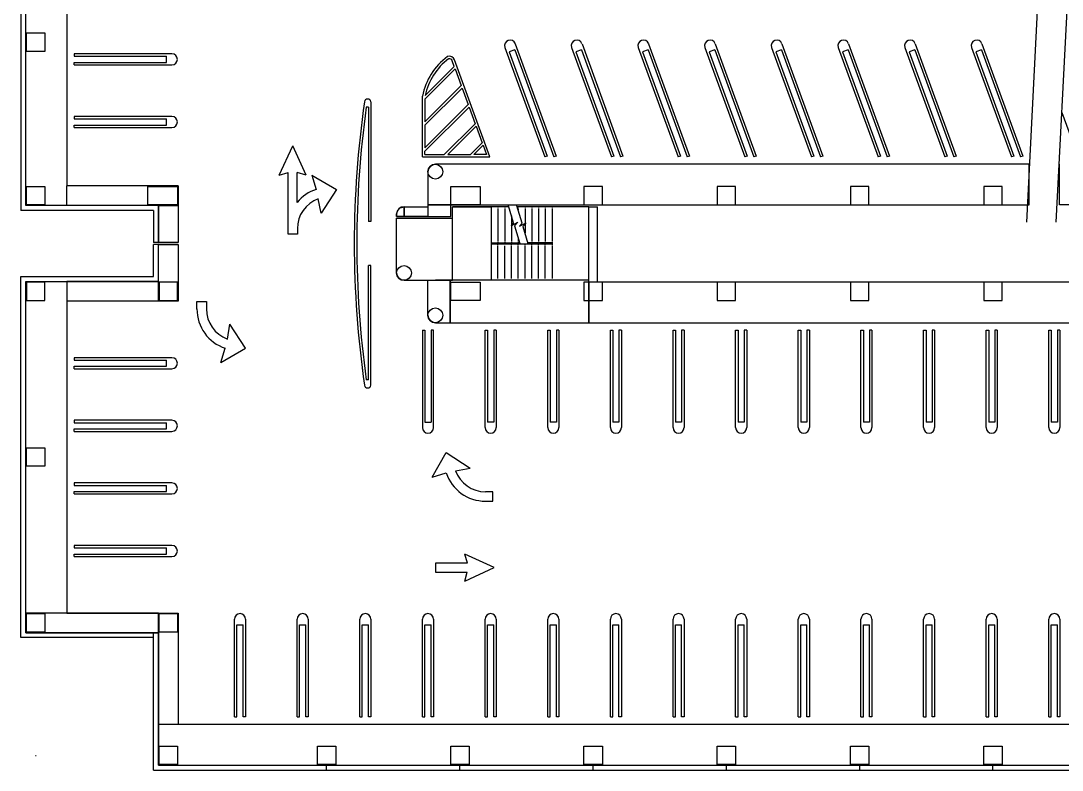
# Model space of a CAD drawing. Header units: inches. Extents: x -24 to 3849, y -24 to 3614.
# Drawn here: x -24 to 1672, y -24 to 1197 of the extents above; entities that cross this region are included whole.
import ezdxf

# ---------------------------------------------------------------- set-up
doc = ezdxf.new("R2010")
doc.units = ezdxf.units.IN
doc.header["$LTSCALE"] = 10
doc.header["$MEASUREMENT"] = 0
for name, color, linetype in [('A-COLS', 5, 'CONTINUOUS'), ('A-FLOR', 3, 'CONTINUOUS'), ('A-WALL', 5, 'CONTINUOUS')]:
    doc.layers.add(name, color=color, linetype=linetype)

msp = doc.modelspace()

# ---------------------------------------------------------------- linework, layer by layer
at = {"layer": 'A-COLS'}
for p, q in [((-15, 1177, 0.2), (15, 1177, 0.2)), ((-15, 1147, 0.2), (-15, 1177, 0.2)), ((-15, 1177, 0.2), (15, 1177, 0.2)), ((-15, 1147, 0.2), (-15, 1177, 0.2)), ((15, 1177, 0.2), (15, 1147, 0.2)), ((15, 1177, 0.2), (15, 1147, 0.2)), ((15, 1147, 0.2), (-15, 1147, 0.2)), ((15, 1147, 0.2), (-15, 1147, 0.2)), ((-15, 927, 0.2), (15, 927, 0.2)), ((-15, 897, 0.2), (-15, 927, 0.2)), ((-15, 927, 0.2), (15, 927, 0.2)), ((-15, 897, 0.2), (-15, 927, 0.2)), ((15, 927, 0.2), (15, 897, 0.2)), ((15, 927, 0.2), (15, 897, 0.2)), ((183, 897, 0.2), (183, 927, 0.2)), ((183, 927, 0.2), (231, 927, 0.2)), ((183, 897, 0.2), (183, 927, 0.2)), ((183, 927, 0.2), (231, 927, 0.2)), ((231, 927, 0.2), (231, 897, 0.2)), ((231, 927, 0.2), (231, 897, 0.2)), ((676, 897, 0.2), (676, 927, 0.2)), ((676, 927, 0.2), (724, 927, 0.2)), ((676, 927, 0.2), (724, 927, 0.2)), ((676, 897, 0.2), (676, 927, 0.2)), ((724, 927, 0.2), (724, 897, 0.2)), ((724, 927, 0.2), (724, 897, 0.2)), ((923, 927, 0.2), (893, 927, 0.2)), ((893, 927, 0.2), (893, 897, 0.2)), ((923, 927, 0.2), (893, 927, 0.2)), ((893, 927, 0.2), (893, 897, 0.2)), ((923, 897, 0.2), (923, 927, 0.2)), ((923, 897, 0.2), (923, 927, 0.2)), ((1140, 927, 0.2), (1110, 927, 0.2)), ((1110, 927, 0.2), (1110, 897, 0.2)), ((1140, 927, 0.2), (1110, 927, 0.2)), ((1110, 927, 0.2), (1110, 897, 0.2)), ((1140, 897, 0.2), (1140, 927, 0.2)), ((1140, 897, 0.2), (1140, 927, 0.2)), ((1357, 927, 0.2), (1327, 927, 0.2)), ((1327, 927, 0.2), (1327, 897, 0.2)), ((1357, 927, 0.2), (1327, 927, 0.2)), ((1327, 927, 0.2), (1327, 897, 0.2)), ((1357, 897, 0.2), (1357, 927, 0.2)), ((1357, 897, 0.2), (1357, 927, 0.2)), ((1574, 927, 0.2), (1544, 927, 0.2)), ((1544, 927, 0.2), (1544, 897, 0.2)), ((1574, 927, 0.2), (1544, 927, 0.2)), ((1544, 927, 0.2), (1544, 897, 0.2)), ((1574, 897, 0.2), (1574, 927, 0.2)), ((1574, 897, 0.2), (1574, 927, 0.2)), ((15, 897, 0.2), (-15, 897, 0.2)), ((15, 897, 0.2), (-15, 897, 0.2)), ((231, 897, 0.2), (183, 897, 0.2)), ((231, 897, 0.2), (183, 897, 0.2)), ((724, 897, 0.2), (676, 897, 0.2)), ((724, 897, 0.2), (676, 897, 0.2)), ((893, 897, 0.2), (923, 897, 0.2)), ((893, 897, 0.2), (923, 897, 0.2)), ((1110, 897, 0.2), (1140, 897, 0.2)), ((1110, 897, 0.2), (1140, 897, 0.2)), ((1327, 897, 0.2), (1357, 897, 0.2)), ((1327, 897, 0.2), (1357, 897, 0.2)), ((1544, 897, 0.2), (1574, 897, 0.2)), ((1544, 897, 0.2), (1574, 897, 0.2)), ((15, 771, 0.2), (-15, 771, 0.2)), ((-15, 771, 0.2), (-15, 741, 0.2)), ((15, 771, 0.2), (-15, 771, 0.2)), ((-15, 771, 0.2), (-15, 741, 0.2)), ((15, 741, 0.2), (15, 771, 0.2)), ((15, 741, 0.2), (15, 771, 0.2)), ((231, 771, 0.2), (201, 771, 0.2)), ((201, 771, 0.2), (201, 741, 0.2)), ((231, 771, 0.2), (201, 771, 0.2)), ((201, 771, 0.2), (201, 741, 0.2)), ((231, 741, 0.2), (231, 771, 0.2)), ((231, 741, 0.2), (231, 771, 0.2)), ((676, 741, 0.2), (676, 771, 0.2)), ((676, 771, 0.2), (724, 771, 0.2)), ((676, 771, 0.2), (724, 771, 0.2)), ((676, 741, 0.2), (676, 771, 0.2)), ((724, 771, 0.2), (724, 741, 0.2)), ((724, 771, 0.2), (724, 741, 0.2)), ((923, 771, 0.2), (893, 771, 0.2)), ((893, 771, 0.2), (893, 741, 0.2)), ((923, 771, 0.2), (893, 771, 0.2)), ((893, 771, 0.2), (893, 741, 0.2)), ((923, 741, 0.2), (923, 771, 0.2)), ((923, 741, 0.2), (923, 771, 0.2)), ((1140, 771, 0.2), (1110, 771, 0.2)), ((1110, 771, 0.2), (1110, 741, 0.2)), ((1140, 771, 0.2), (1110, 771, 0.2)), ((1110, 771, 0.2), (1110, 741, 0.2)), ((1140, 741, 0.2), (1140, 771, 0.2)), ((1140, 741, 0.2), (1140, 771, 0.2)), ((1357, 771, 0.2), (1327, 771, 0.2)), ((1327, 771, 0.2), (1327, 741, 0.2)), ((1357, 771, 0.2), (1327, 771, 0.2)), ((1327, 771, 0.2), (1327, 741, 0.2)), ((1357, 741, 0.2), (1357, 771, 0.2)), ((1357, 741, 0.2), (1357, 771, 0.2)), ((1574, 771, 0.2), (1544, 771, 0.2)), ((1544, 771, 0.2), (1544, 741, 0.2)), ((1574, 771, 0.2), (1544, 771, 0.2)), ((1544, 771, 0.2), (1544, 741, 0.2)), ((1574, 741, 0.2), (1574, 771, 0.2)), ((1574, 741, 0.2), (1574, 771, 0.2)), ((-15, 741, 0.2), (15, 741, 0.2)), ((-15, 741, 0.2), (15, 741, 0.2)), ((201, 741, 0.2), (231, 741, 0.2)), ((201, 741, 0.2), (231, 741, 0.2)), ((724, 741, 0.2), (676, 741, 0.2)), ((724, 741, 0.2), (676, 741, 0.2)), ((893, 741, 0.2), (923, 741, 0.2)), ((893, 741, 0.2), (923, 741, 0.2)), ((1110, 741, 0.2), (1140, 741, 0.2)), ((1110, 741, 0.2), (1140, 741, 0.2)), ((1327, 741, 0.2), (1357, 741, 0.2)), ((1327, 741, 0.2), (1357, 741, 0.2)), ((1544, 741, 0.2), (1574, 741, 0.2)), ((1544, 741, 0.2), (1574, 741, 0.2)), ((-15, 501, 0.2), (15, 501, 0.2)), ((-15, 471, 0.2), (-15, 501, 0.2)), ((-15, 501, 0.2), (15, 501, 0.2)), ((-15, 471, 0.2), (-15, 501, 0.2)), ((15, 501, 0.2), (15, 471, 0.2)), ((15, 501, 0.2), (15, 471, 0.2)), ((15, 471, 0.2), (-15, 471, 0.2)), ((15, 471, 0.2), (-15, 471, 0.2)), ((-15, 231, 0.2), (15, 231, 0.2)), ((-15, 201, 0.2), (-15, 231, 0.2)), ((-15, 231, 0.2), (15, 231, 0.2)), ((-15, 201, 0.2), (-15, 231, 0.2)), ((15, 231, 0.2), (15, 201, 0.2)), ((15, 231, 0.2), (15, 201, 0.2)), ((201, 231, 0.2), (231, 231, 0.2)), ((201, 201, 0.2), (201, 231, 0.2)), ((201, 231, 0.2), (231, 231, 0.2)), ((201, 201, 0.2), (201, 231, 0.2)), ((231, 231, 0.2), (231, 201, 0.2)), ((231, 231, 0.2), (231, 201, 0.2)), ((15, 201, 0.2), (-15, 201, 0.2)), ((15, 201, 0.2), (-15, 201, 0.2)), ((231, 201, 0.2), (201, 201, 0.2)), ((231, 201, 0.2), (201, 201, 0.2)), ((201, 15, 0.2), (231, 15, 0.2)), ((201, -15, 0.2), (201, 15, 0.2)), ((201, 15, 0.2), (231, 15, 0.2)), ((201, -15, 0.2), (201, 15, 0.2)), ((231, 15, 0.2), (231, -15, 0.2)), ((231, 15, 0.2), (231, -15, 0.2)), ((459, 15, 0.2), (489, 15, 0.2)), ((459, -15, 0.2), (459, 15, 0.2)), ((459, 15, 0.2), (489, 15, 0.2)), ((459, -15, 0.2), (459, 15, 0.2)), ((489, 15, 0.2), (489, -15, 0.2)), ((489, 15, 0.2), (489, -15, 0.2)), ((676, 15, 0.2), (706, 15, 0.2)), ((676, -15, 0.2), (676, 15, 0.2)), ((676, 15, 0.2), (706, 15, 0.2)), ((676, -15, 0.2), (676, 15, 0.2)), ((706, 15, 0.2), (706, -15, 0.2)), ((706, 15, 0.2), (706, -15, 0.2)), ((893, 15, 0.2), (923, 15, 0.2)), ((893, -15, 0.2), (893, 15, 0.2)), ((893, 15, 0.2), (923, 15, 0.2)), ((893, -15, 0.2), (893, 15, 0.2)), ((923, 15, 0.2), (923, -15, 0.2)), ((923, 15, 0.2), (923, -15, 0.2)), ((1110, 15, 0.2), (1140, 15, 0.2)), ((1110, -15, 0.2), (1110, 15, 0.2)), ((1110, 15, 0.2), (1140, 15, 0.2)), ((1110, -15, 0.2), (1110, 15, 0.2)), ((1140, 15, 0.2), (1140, -15, 0.2)), ((1140, 15, 0.2), (1140, -15, 0.2)), ((1327, 15, 0.2), (1357, 15, 0.2)), ((1327, -15, 0.2), (1327, 15, 0.2)), ((1327, 15, 0.2), (1357, 15, 0.2)), ((1327, -15, 0.2), (1327, 15, 0.2)), ((1357, 15, 0.2), (1357, -15, 0.2)), ((1357, 15, 0.2), (1357, -15, 0.2)), ((1544, 15, 0.2), (1574, 15, 0.2)), ((1544, -15, 0.2), (1544, 15, 0.2)), ((1544, 15, 0.2), (1574, 15, 0.2)), ((1544, -15, 0.2), (1544, 15, 0.2)), ((1574, 15, 0.2), (1574, -15, 0.2)), ((1574, 15, 0.2), (1574, -15, 0.2)), ((231, -15, 0.2), (201, -15, 0.2)), ((231, -15, 0.2), (201, -15, 0.2)), ((489, -15, 0.2), (459, -15, 0.2)), ((489, -15, 0.2), (459, -15, 0.2)), ((706, -15, 0.2), (676, -15, 0.2)), ((706, -15, 0.2), (676, -15, 0.2)), ((923, -15, 0.2), (893, -15, 0.2)), ((923, -15, 0.2), (893, -15, 0.2)), ((1140, -15, 0.2), (1110, -15, 0.2)), ((1140, -15, 0.2), (1110, -15, 0.2)), ((1357, -15, 0.2), (1327, -15, 0.2)), ((1357, -15, 0.2), (1327, -15, 0.2)), ((1574, -15, 0.2), (1544, -15, 0.2)), ((1574, -15, 0.2), (1544, -15, 0.2))]:
    msp.add_line(p, q, dxfattribs=at)
at = {"layer": 'A-FLOR'}
for p, q in [((-16, 896, 0.2), (-16, 2428, 0.2)), ((51, 2396, 0.2), (51, 928, 0.2)), ((1614, 869, 0.2), (1654, 1647.7, 0.2)), ((1662, 869, 0.2), (1702, 1647.7, 0.2)), ((764.3, 1153.3, 0.2), (829.2, 975, 0.2)), ((781.2, 1159.5, 0.2), (847.9, 976.4, 0.2)), ((872.9, 1153.3, 0.2), (937.8, 975, 0.2)), ((889.8, 1159.5, 0.2), (956.4, 976.4, 0.2)), ((981.4, 1153.3, 0.2), (1046.3, 975, 0.2)), ((998.3, 1159.5, 0.2), (1065, 976.4, 0.2)), ((1090, 1153.3, 0.2), (1154.9, 975, 0.2)), ((1106.9, 1159.5, 0.2), (1173.5, 976.4, 0.2)), ((1198.5, 1153.3, 0.2), (1263.4, 975, 0.2)), ((1215.4, 1159.5, 0.2), (1282.1, 976.4, 0.2)), ((1307.1, 1153.3, 0.2), (1372, 975, 0.2)), ((1324, 1159.5, 0.2), (1390.6, 976.4, 0.2)), ((1415.6, 1153.3, 0.2), (1480.5, 975, 0.2)), ((1432.5, 1159.5, 0.2), (1499.2, 976.4, 0.2)), ((1524.2, 1153.3, 0.2), (1589.1, 975, 0.2)), ((1541.1, 1159.5, 0.2), (1607.7, 976.4, 0.2)), ((63, 1143, 0.2), (63, 1139, 0.2)), ((222, 1143, 0.2), (63, 1143, 0.2)), ((63, 1139, 0.2), (213, 1139, 0.2)), ((213, 1129, 0.2), (213, 1139, 0.2)), ((780.6, 1149.7, 0.2), (771.2, 1146.2, 0.2)), ((771.2, 1146.2, 0.2), (833, 976.4, 0.2)), ((780.6, 1149.7, 0.2), (844.1, 975, 0.2)), ((889.1, 1149.7, 0.2), (879.7, 1146.2, 0.2)), ((879.7, 1146.2, 0.2), (941.5, 976.4, 0.2)), ((889.1, 1149.7, 0.2), (952.7, 975, 0.2)), ((997.7, 1149.7, 0.2), (988.3, 1146.2, 0.2)), ((988.3, 1146.2, 0.2), (1050.1, 976.4, 0.2)), ((997.7, 1149.7, 0.2), (1061.2, 975, 0.2)), ((1106.2, 1149.7, 0.2), (1096.8, 1146.2, 0.2)), ((1096.8, 1146.2, 0.2), (1158.6, 976.4, 0.2)), ((1106.2, 1149.7, 0.2), (1169.8, 975, 0.2)), ((1214.7, 1149.7, 0.2), (1205.3, 1146.2, 0.2)), ((1205.3, 1146.2, 0.2), (1267.2, 976.4, 0.2)), ((1214.7, 1149.7, 0.2), (1278.3, 975, 0.2)), ((1323.3, 1149.7, 0.2), (1313.9, 1146.2, 0.2)), ((1313.9, 1146.2, 0.2), (1375.7, 976.4, 0.2)), ((1323.3, 1149.7, 0.2), (1386.9, 975, 0.2)), ((1431.8, 1149.7, 0.2), (1422.4, 1146.2, 0.2)), ((1422.4, 1146.2, 0.2), (1484.3, 976.4, 0.2)), ((1431.8, 1149.7, 0.2), (1495.4, 975, 0.2)), ((1540.4, 1149.7, 0.2), (1531, 1146.2, 0.2)), ((1531, 1146.2, 0.2), (1592.8, 976.4, 0.2)), ((1540.4, 1149.7, 0.2), (1604, 975, 0.2)), ((63, 1129, 0.2), (213, 1129, 0.2)), ((63, 1125, 0.2), (63, 1129, 0.2)), ((63, 1125, 0.2), (222, 1125, 0.2)), ((681.9, 1122.6, 0.2), (634.3, 1074.9, 0.2)), ((681.9, 1122.6, 0.2), (678.6, 1131.7, 0.2)), ((739.8, 975, 0.2), (682.3, 1133.1, 0.2)), ((683.4, 1118.4, 0.2), (634, 1069, 0.2)), ((683.4, 1118.4, 0.2), (693.2, 1091.4, 0.2)), ((693.2, 1091.4, 0.2), (634, 1032.2, 0.2)), ((694.7, 1087.3, 0.2), (634, 1026.6, 0.2)), ((694.7, 1087.3, 0.2), (704.5, 1060.3, 0.2)), ((630, 975, 0.2), (630, 1074, 0.2)), ((634, 1069, 0.2), (634, 1032.2, 0.2)), ((542, 1056, 0.2), (538.4, 1056, 0.2)), ((542, 1056, 0.2), (542, 870, 0.2)), ((546, 1065, 0.2), (546, 870, 0.2)), ((704.5, 1060.3, 0.2), (634, 989.8, 0.2)), ((706, 1056.2, 0.2), (634, 984.2, 0.2)), ((706, 1056.2, 0.2), (715.8, 1029.2, 0.2)), ((63, 1041, 0.2), (63, 1037, 0.2)), ((222, 1041, 0.2), (63, 1041, 0.2)), ((63, 1037, 0.2), (213, 1037, 0.2)), ((213, 1027, 0.2), (213, 1037, 0.2)), ((1671.2, 1047.6, 0.2), (1697.6, 975, 0.2)), ((63, 1027, 0.2), (213, 1027, 0.2)), ((63, 1023, 0.2), (63, 1027, 0.2)), ((63, 1023, 0.2), (222, 1023, 0.2)), ((634, 1026.6, 0.2), (634, 989.8, 0.2)), ((715.8, 1029.2, 0.2), (665.6, 979, 0.2)), ((717.4, 1025.1, 0.2), (671.3, 979, 0.2)), ((717.4, 1025.1, 0.2), (727.2, 998.1, 0.2)), ((396.8, 945.3, 0.2), (418.8, 993.3, 0.2)), ((440.8, 945.3, 0.2), (418.8, 993.3, 0.2)), ((634, 979, 0.2), (634, 984.2, 0.2)), ((727.2, 998.1, 0.2), (708, 979, 0.2)), ((728.7, 994, 0.2), (713.7, 979, 0.2)), ((728.7, 994, 0.2), (734.1, 979, 0.2)), ((630, 975, 0.2), (739.8, 975, 0.2)), ((634, 979, 0.2), (665.6, 979, 0.2)), ((671.3, 979, 0.2), (708, 979, 0.2)), ((734.1, 979, 0.2), (713.7, 979, 0.2)), ((833, 976.4, 0.2), (829.2, 975, 0.2)), ((847.9, 976.4, 0.2), (844.1, 975, 0.2)), ((941.5, 976.4, 0.2), (937.8, 975, 0.2)), ((956.4, 976.4, 0.2), (952.7, 975, 0.2)), ((1050.1, 976.4, 0.2), (1046.3, 975, 0.2)), ((1065, 976.4, 0.2), (1061.2, 975, 0.2)), ((1158.6, 976.4, 0.2), (1154.9, 975, 0.2)), ((1173.5, 976.4, 0.2), (1169.8, 975, 0.2)), ((1267.2, 976.4, 0.2), (1263.4, 975, 0.2)), ((1282.1, 976.4, 0.2), (1278.3, 975, 0.2)), ((1375.7, 976.4, 0.2), (1372, 975, 0.2)), ((1390.6, 976.4, 0.2), (1386.9, 975, 0.2)), ((1484.3, 976.4, 0.2), (1480.5, 975, 0.2)), ((1499.2, 976.4, 0.2), (1495.4, 975, 0.2)), ((1592.8, 976.4, 0.2), (1589.1, 975, 0.2)), ((1607.7, 976.4, 0.2), (1604, 975, 0.2)), ((639, 951, 0.2), (639, 894, 0.2)), ((1617.7, 963, 0.2), (651, 963, 0.2)), ((1617.7, 897, 0.2), (1617.7, 963, 0.2)), ((1667.3, 897, 0.2), (1667.3, 963, 0.2)), ((396.8, 945.3, 0.2), (411.3, 949.5, 0.2)), ((411.3, 849.3, 0.2), (411.3, 949.5, 0.2)), ((426.1, 900.8, 0.2), (426.1, 949.5, 0.2)), ((440.8, 945.3, 0.2), (426.1, 949.5, 0.2)), ((450.1, 945.2, 0.2), (457, 922.2, 0.2)), ((450.1, 945.2, 0.2), (490.1, 922.2, 0.2)), ((232, 928, 0.2), (51, 928, 0.2)), ((51, 896, 0.2), (51, 928, 0.2)), ((232, 928, 0.2), (232, 835.5, 0.2)), ((490.1, 922.2, 0.2), (464.9, 883.2, 0.2)), ((464.9, 883.2, 0.2), (460.3, 907, 0.2)), ((51, 896, 0.2), (-16, 896, 0.2)), ((232, 896, 0.2), (51, 896, 0.2)), ((200, 896, 0.2), (232, 896, 0.2)), ((200, 835.5, 0.2), (200, 896, 0.2)), ((588, 882, 0.2), (589.7, 888.1, 0.2)), ((588, 882, 0.2), (588, 878, 0.2)), ((588, 878, 0.2), (588, 882, 0.2)), ((589.7, 888.1, 0.2), (593.5, 892.1, 0.2)), ((593.5, 892.1, 0.2), (600, 894, 0.2)), ((600, 894, 0.2), (639, 894, 0.2)), ((600, 894, 0.2), (600, 878, 0.2)), ((600, 878, 0.2), (600, 894, 0.2)), ((676, 897, 0.2), (639, 897, 0.2)), ((639, 897, 0.2), (639, 878, 0.2)), ((639, 897, 0.2), (651, 897, 0.2)), ((639, 894, 0.2), (639, 878, 0.2)), ((651, 897, 0.2), (1617.7, 897, 0.2)), ((676, 878, 0.2), (676, 897, 0.2)), ((676, 897, 0.2), (724, 897, 0.2)), ((676, 878, 0.2), (676, 897, 0.2)), ((742, 894, 0.2), (679, 894, 0.2)), ((679, 875, 0.2), (679, 894, 0.2)), ((679, 774, 0.2), (679, 894, 0.2)), ((679, 894, 0.2), (742, 894, 0.2)), ((742, 894, 0.2), (742, 892.5, 0.2)), ((770.9, 894, 0.2), (742, 894, 0.2)), ((742, 894, 0.2), (742, 774, 0.2)), ((742, 891, 0.2), (742, 838, 0.2)), ((753, 894, 0.2), (753, 892.5, 0.2)), ((753, 891, 0.2), (753, 838, 0.2)), ((764, 894, 0.2), (764, 892.5, 0.2)), ((764, 891, 0.2), (764, 838, 0.2)), ((778.5, 867.8, 0.2), (770.3, 895.6, 0.2)), ((792.1, 867, 0.2), (783.7, 895.5, 0.2)), ((901, 894, 0.2), (784.5, 894, 0.2)), ((786, 894, 0.2), (786, 892.5, 0.2)), ((786, 891, 0.2), (786, 888.8, 0.2)), ((797, 894, 0.2), (797, 892.5, 0.2)), ((797, 891, 0.2), (797, 851, 0.2)), ((808, 894, 0.2), (808, 892.5, 0.2)), ((808, 891, 0.2), (808, 838, 0.2)), ((819, 894, 0.2), (819, 892.5, 0.2)), ((819, 891, 0.2), (819, 838, 0.2)), ((830, 894, 0.2), (830, 892.5, 0.2)), ((830, 891, 0.2), (830, 838, 0.2)), ((841, 894, 0.2), (841, 892.5, 0.2)), ((841, 891, 0.2), (841, 838, 0.2)), ((901, 894, 0.2), (915, 894, 0.2)), ((901, 771, 0.2), (901, 894, 0.2)), ((915, 771, 0.2), (915, 894, 0.2)), ((2846, 897, 0.2), (1667.3, 897, 0.2)), ((546, 870, 0.2), (542, 870, 0.2)), ((588, 878, 0.2), (676, 878, 0.2)), ((600, 878, 0.2), (588, 878, 0.2)), ((588, 786, 0.2), (588, 875, 0.2)), ((588, 875, 0.2), (679, 875, 0.2)), ((588, 875, 0.2), (600, 875, 0.2)), ((639, 878, 0.2), (600, 878, 0.2)), ((639, 878, 0.2), (676, 878, 0.2)), ((678.8, 774, 0.2), (678.8, 875, 0.2)), ((774.5, 862.9, 0.2), (785.2, 868.5, 0.2)), ((778.5, 867.8, 0.2), (774.5, 862.9, 0.2)), ((775, 879.3, 0.2), (775, 838, 0.2)), ((785.2, 868.5, 0.2), (780, 862.6, 0.2)), ((788.1, 862.1, 0.2), (798.8, 867.7, 0.2)), ((792.1, 867, 0.2), (788.1, 862.1, 0.2)), ((798.8, 867.7, 0.2), (793.6, 861.8, 0.2)), ((426.3, 849.3, 0.2), (411.3, 849.3, 0.2)), ((426.3, 858.2, 0.2), (426.3, 849.3, 0.2)), ((780, 862.6, 0.2), (788.4, 834.2, 0.2)), ((793.6, 861.8, 0.2), (801.8, 834.2, 0.2)), ((200, 835.5, 0.2), (232, 835.5, 0.2)), ((232, 835.5, 0.2), (200, 835.5, 0.2)), ((200, 832.5, 0.2), (232, 832.5, 0.2)), ((200, 740, 0.2), (200, 832.5, 0.2)), ((200, 832.5, 0.2), (232, 832.5, 0.2)), ((232, 832.5, 0.2), (232, 740, 0.2)), ((742, 836.5, 0.2), (742, 831.5, 0.2)), ((742, 835, 0.2), (788.1, 835, 0.2)), ((841, 833, 0.2), (742, 833, 0.2)), ((753, 836.5, 0.2), (753, 835, 0.2)), ((753, 831.5, 0.2), (753, 833, 0.2)), ((764, 836.5, 0.2), (764, 835, 0.2)), ((775, 836.5, 0.2), (775, 835, 0.2)), ((775, 831.5, 0.2), (775, 833, 0.2)), ((786, 841.6, 0.2), (786, 838, 0.2)), ((786, 836.5, 0.2), (786, 835, 0.2)), ((786, 831.5, 0.2), (786, 833, 0.2)), ((797, 831.5, 0.2), (797, 833, 0.2)), ((841, 835, 0.2), (801.5, 835, 0.2)), ((808, 836.5, 0.2), (808, 835, 0.2)), ((808, 831.5, 0.2), (808, 833, 0.2)), ((819, 836.5, 0.2), (819, 835, 0.2)), ((819, 831.5, 0.2), (819, 833, 0.2)), ((830, 836.5, 0.2), (830, 835, 0.2)), ((830, 831.5, 0.2), (830, 833, 0.2)), ((841, 836.5, 0.2), (841, 831.5, 0.2)), ((742, 830, 0.2), (742, 777, 0.2)), ((753, 777, 0.2), (753, 830, 0.2)), ((764, 777, 0.2), (764, 830, 0.2)), ((775, 777, 0.2), (775, 830, 0.2)), ((786, 777, 0.2), (786, 830, 0.2)), ((797, 777, 0.2), (797, 830, 0.2)), ((808, 777, 0.2), (808, 830, 0.2)), ((819, 777, 0.2), (819, 830, 0.2)), ((830, 777, 0.2), (830, 830, 0.2)), ((841, 830, 0.2), (841, 777, 0.2)), ((542, 612, 0.2), (542, 798, 0.2)), ((546, 798, 0.2), (542, 798, 0.2)), ((546, 603, 0.2), (546, 798, 0.2)), ((-16, 232, 0.2), (-16, 772, 0.2)), ((-16, 772, 0.2), (51, 772, 0.2)), ((200, 772, 0.2), (51, 772, 0.2)), ((51, 772, 0.2), (51, 740, 0.2)), ((200, 740, 0.2), (200, 772, 0.2)), ((600, 774, 0.2), (639, 774, 0.2)), ((600, 774, 0.2), (678.8, 774, 0.2)), ((639, 717, 0.2), (639, 774, 0.2)), ((639, 774, 0.2), (651, 774, 0.2)), ((675, 774, 0.2), (651, 774, 0.2)), ((901, 774, 0.2), (675, 774, 0.2)), ((675, 774, 0.2), (675, 705, 0.2)), ((675, 705, 0.2), (675, 774, 0.2)), ((742, 774, 0.2), (679, 774, 0.2)), ((742, 775.5, 0.2), (742, 774, 0.2)), ((753, 774, 0.2), (753, 775.5, 0.2)), ((764, 774, 0.2), (764, 775.5, 0.2)), ((775, 774, 0.2), (775, 775.5, 0.2)), ((786, 774, 0.2), (786, 775.5, 0.2)), ((797, 774, 0.2), (797, 775.5, 0.2)), ((808, 774, 0.2), (808, 775.5, 0.2)), ((819, 774, 0.2), (819, 775.5, 0.2)), ((830, 774, 0.2), (830, 775.5, 0.2)), ((841, 775.5, 0.2), (841, 774, 0.2)), ((901, 705, 0.2), (901, 774, 0.2)), ((2846, 771, 0.2), (901, 771, 0.2)), ((901, 771, 0.2), (901, 705, 0.2)), ((51, 740, 0.2), (51, 232, 0.2)), ((232, 740, 0.2), (51, 740, 0.2)), ((262.8, 739.3, 0.2), (278.1, 739.3, 0.2)), ((262.8, 727.2, 0.2), (262.8, 739.3, 0.2)), ((278.1, 739.3, 0.2), (278.1, 727.3, 0.2)), ((312.4, 678.4, 0.2), (316.6, 702.4, 0.2)), ((341.8, 663.3, 0.2), (316.6, 702.4, 0.2)), ((651, 705, 0.2), (2901, 705, 0.2)), ((630, 693, 0.2), (634, 693, 0.2)), ((630, 693, 0.2), (630, 534, 0.2)), ((634, 693, 0.2), (634, 543, 0.2)), ((644, 693, 0.2), (644, 543, 0.2)), ((648, 693, 0.2), (644, 693, 0.2)), ((648, 534, 0.2), (648, 693, 0.2)), ((732, 693, 0.2), (736, 693, 0.2)), ((732, 534, 0.2), (732, 693, 0.2)), ((736, 693, 0.2), (736, 543, 0.2)), ((746, 693, 0.2), (746, 543, 0.2)), ((750, 693, 0.2), (746, 693, 0.2)), ((750, 693, 0.2), (750, 534, 0.2)), ((834, 693, 0.2), (838, 693, 0.2)), ((834, 534, 0.2), (834, 693, 0.2)), ((838, 693, 0.2), (838, 543, 0.2)), ((848, 693, 0.2), (848, 543, 0.2)), ((852, 693, 0.2), (848, 693, 0.2)), ((852, 693, 0.2), (852, 534, 0.2)), ((936, 693, 0.2), (940, 693, 0.2)), ((936, 534, 0.2), (936, 693, 0.2)), ((940, 693, 0.2), (940, 543, 0.2)), ((950, 693, 0.2), (950, 543, 0.2)), ((954, 693, 0.2), (950, 693, 0.2)), ((954, 693, 0.2), (954, 534, 0.2)), ((1038, 693, 0.2), (1042, 693, 0.2)), ((1038, 534, 0.2), (1038, 693, 0.2)), ((1042, 693, 0.2), (1042, 543, 0.2)), ((1052, 693, 0.2), (1052, 543, 0.2)), ((1056, 693, 0.2), (1052, 693, 0.2)), ((1056, 693, 0.2), (1056, 534, 0.2)), ((1140, 693, 0.2), (1144, 693, 0.2)), ((1140, 534, 0.2), (1140, 693, 0.2)), ((1144, 693, 0.2), (1144, 543, 0.2)), ((1154, 693, 0.2), (1154, 543, 0.2)), ((1158, 693, 0.2), (1154, 693, 0.2)), ((1158, 693, 0.2), (1158, 534, 0.2)), ((1242, 693, 0.2), (1246, 693, 0.2)), ((1242, 534, 0.2), (1242, 693, 0.2)), ((1246, 693, 0.2), (1246, 543, 0.2)), ((1256, 693, 0.2), (1256, 543, 0.2)), ((1260, 693, 0.2), (1256, 693, 0.2)), ((1260, 693, 0.2), (1260, 534, 0.2)), ((1344, 693, 0.2), (1348, 693, 0.2)), ((1344, 534, 0.2), (1344, 693, 0.2)), ((1348, 693, 0.2), (1348, 543, 0.2)), ((1358, 693, 0.2), (1358, 543, 0.2)), ((1362, 693, 0.2), (1358, 693, 0.2)), ((1362, 693, 0.2), (1362, 534, 0.2)), ((1446, 693, 0.2), (1450, 693, 0.2)), ((1446, 534, 0.2), (1446, 693, 0.2)), ((1450, 693, 0.2), (1450, 543, 0.2)), ((1460, 693, 0.2), (1460, 543, 0.2)), ((1464, 693, 0.2), (1460, 693, 0.2)), ((1464, 693, 0.2), (1464, 534, 0.2)), ((1548, 693, 0.2), (1552, 693, 0.2)), ((1548, 534, 0.2), (1548, 693, 0.2)), ((1552, 693, 0.2), (1552, 543, 0.2)), ((1562, 693, 0.2), (1562, 543, 0.2)), ((1566, 693, 0.2), (1562, 693, 0.2)), ((1566, 693, 0.2), (1566, 534, 0.2)), ((1650, 693, 0.2), (1654, 693, 0.2)), ((1650, 534, 0.2), (1650, 693, 0.2)), ((1654, 693, 0.2), (1654, 543, 0.2)), ((1664, 693, 0.2), (1664, 543, 0.2)), ((1668, 693, 0.2), (1664, 693, 0.2)), ((1668, 693, 0.2), (1668, 534, 0.2)), ((301.8, 640.3, 0.2), (308.7, 663.4, 0.2)), ((301.8, 640.3, 0.2), (341.8, 663.3, 0.2)), ((63, 648, 0.2), (63, 644, 0.2)), ((222, 648, 0.2), (63, 648, 0.2)), ((63, 644, 0.2), (213, 644, 0.2)), ((63, 634, 0.2), (213, 634, 0.2)), ((63, 630, 0.2), (63, 634, 0.2)), ((63, 630, 0.2), (222, 630, 0.2)), ((213, 634, 0.2), (213, 644, 0.2)), ((532, 627.6, 0.2), (533, 628.6, 0.2)), ((542, 612, 0.2), (538.4, 612, 0.2)), ((63, 546, 0.2), (63, 542, 0.2)), ((222, 546, 0.2), (63, 546, 0.2)), ((634, 543, 0.2), (644, 543, 0.2)), ((746, 543, 0.2), (736, 543, 0.2)), ((848, 543, 0.2), (838, 543, 0.2)), ((950, 543, 0.2), (940, 543, 0.2)), ((1052, 543, 0.2), (1042, 543, 0.2)), ((1154, 543, 0.2), (1144, 543, 0.2)), ((1256, 543, 0.2), (1246, 543, 0.2)), ((1358, 543, 0.2), (1348, 543, 0.2)), ((1460, 543, 0.2), (1450, 543, 0.2)), ((1562, 543, 0.2), (1552, 543, 0.2)), ((1664, 543, 0.2), (1654, 543, 0.2)), ((63, 542, 0.2), (213, 542, 0.2)), ((63, 532, 0.2), (213, 532, 0.2)), ((63, 528, 0.2), (63, 532, 0.2)), ((63, 528, 0.2), (222, 528, 0.2)), ((213, 532, 0.2), (213, 542, 0.2)), ((645.6, 453.3, 0.2), (668.6, 493.3, 0.2)), ((668.6, 493.3, 0.2), (707.7, 468.1, 0.2)), ((645.6, 453.3, 0.2), (668.7, 460.2, 0.2)), ((683.7, 463.9, 0.2), (707.7, 468.1, 0.2)), ((63, 444, 0.2), (63, 440, 0.2)), ((222, 444, 0.2), (63, 444, 0.2)), ((63, 440, 0.2), (213, 440, 0.2)), ((63, 430, 0.2), (213, 430, 0.2)), ((63, 426, 0.2), (63, 430, 0.2)), ((63, 426, 0.2), (222, 426, 0.2)), ((213, 430, 0.2), (213, 440, 0.2)), ((744.6, 429.6, 0.2), (732.6, 429.6, 0.2)), ((744.6, 414.3, 0.2), (744.6, 429.6, 0.2)), ((732.4, 414.3, 0.2), (744.6, 414.3, 0.2)), ((63, 342, 0.2), (63, 338, 0.2)), ((222, 342, 0.2), (63, 342, 0.2)), ((63, 338, 0.2), (213, 338, 0.2)), ((63, 328, 0.2), (213, 328, 0.2)), ((63, 324, 0.2), (63, 328, 0.2)), ((63, 324, 0.2), (222, 324, 0.2)), ((213, 328, 0.2), (213, 338, 0.2)), ((747, 306, 0.2), (699.1, 328, 0.2)), ((703.1, 313.5, 0.2), (699.1, 328, 0.2)), ((703.1, 313.5, 0.2), (651, 313.5, 0.2)), ((651, 313.5, 0.2), (651, 298.5, 0.2)), ((699, 284, 0.2), (747, 306, 0.2)), ((651, 298.5, 0.2), (703, 298.5, 0.2)), ((699, 284, 0.2), (703, 298.5, 0.2)), ((200, 232, 0.2), (-16, 232, 0.2)), ((-16, 232, 0.2), (-16, 200, 0.2)), ((51, 232, 0.2), (-16, 232, 0.2)), ((51, 232, 0.2), (232, 232, 0.2)), ((200, 200, 0.2), (200, 232, 0.2)), ((200, 232, 0.2), (200, 51, 0.2)), ((232, 232, 0.2), (232, 51, 0.2)), ((324, 63, 0.2), (324, 222, 0.2)), ((342, 222, 0.2), (342, 63, 0.2)), ((426, 63, 0.2), (426, 222, 0.2)), ((444, 222, 0.2), (444, 63, 0.2)), ((528, 63, 0.2), (528, 222, 0.2)), ((546, 222, 0.2), (546, 63, 0.2)), ((630, 63, 0.2), (630, 222, 0.2)), ((648, 222, 0.2), (648, 63, 0.2)), ((732, 63, 0.2), (732, 222, 0.2)), ((750, 222, 0.2), (750, 63, 0.2)), ((834, 63, 0.2), (834, 222, 0.2)), ((852, 222, 0.2), (852, 63, 0.2)), ((936, 63, 0.2), (936, 222, 0.2)), ((954, 222, 0.2), (954, 63, 0.2)), ((1038, 63, 0.2), (1038, 222, 0.2)), ((1056, 222, 0.2), (1056, 63, 0.2)), ((1140, 63, 0.2), (1140, 222, 0.2)), ((1158, 222, 0.2), (1158, 63, 0.2)), ((1242, 63, 0.2), (1242, 222, 0.2)), ((1260, 222, 0.2), (1260, 63, 0.2)), ((1344, 63, 0.2), (1344, 222, 0.2)), ((1362, 222, 0.2), (1362, 63, 0.2)), ((1446, 63, 0.2), (1446, 222, 0.2)), ((1464, 222, 0.2), (1464, 63, 0.2)), ((1548, 63, 0.2), (1548, 222, 0.2)), ((1566, 222, 0.2), (1566, 63, 0.2)), ((1650, 63, 0.2), (1650, 222, 0.2)), ((1668, 222, 0.2), (1668, 63, 0.2)), ((328, 63, 0.2), (328, 213, 0.2)), ((328, 213, 0.2), (338, 213, 0.2)), ((338, 63, 0.2), (338, 213, 0.2)), ((430, 63, 0.2), (430, 213, 0.2)), ((430, 213, 0.2), (440, 213, 0.2)), ((440, 63, 0.2), (440, 213, 0.2)), ((532, 63, 0.2), (532, 213, 0.2)), ((532, 213, 0.2), (542, 213, 0.2)), ((542, 63, 0.2), (542, 213, 0.2)), ((634, 63, 0.2), (634, 213, 0.2)), ((634, 213, 0.2), (644, 213, 0.2)), ((644, 63, 0.2), (644, 213, 0.2)), ((736, 63, 0.2), (736, 213, 0.2)), ((736, 213, 0.2), (746, 213, 0.2)), ((746, 63, 0.2), (746, 213, 0.2)), ((838, 63, 0.2), (838, 213, 0.2)), ((838, 213, 0.2), (848, 213, 0.2)), ((848, 63, 0.2), (848, 213, 0.2)), ((940, 63, 0.2), (940, 213, 0.2)), ((940, 213, 0.2), (950, 213, 0.2)), ((950, 63, 0.2), (950, 213, 0.2)), ((1042, 63, 0.2), (1042, 213, 0.2)), ((1042, 213, 0.2), (1052, 213, 0.2)), ((1052, 63, 0.2), (1052, 213, 0.2)), ((1144, 63, 0.2), (1144, 213, 0.2)), ((1144, 213, 0.2), (1154, 213, 0.2)), ((1154, 63, 0.2), (1154, 213, 0.2)), ((1246, 63, 0.2), (1246, 213, 0.2)), ((1246, 213, 0.2), (1256, 213, 0.2)), ((1256, 63, 0.2), (1256, 213, 0.2)), ((1348, 63, 0.2), (1348, 213, 0.2)), ((1348, 213, 0.2), (1358, 213, 0.2)), ((1358, 63, 0.2), (1358, 213, 0.2)), ((1450, 63, 0.2), (1450, 213, 0.2)), ((1450, 213, 0.2), (1460, 213, 0.2)), ((1460, 63, 0.2), (1460, 213, 0.2)), ((1552, 63, 0.2), (1552, 213, 0.2)), ((1552, 213, 0.2), (1562, 213, 0.2)), ((1562, 63, 0.2), (1562, 213, 0.2)), ((1654, 63, 0.2), (1654, 213, 0.2)), ((1654, 213, 0.2), (1664, 213, 0.2)), ((1664, 63, 0.2), (1664, 213, 0.2)), ((-16, 200, 0.2), (200, 200, 0.2)), ((200, 51, 0.2), (200, -16, 0.2)), ((200, 51, 0.2), (232, 51, 0.2)), ((232, 51, 0.2), (3320, 51, 0.2)), ((324, 63, 0.2), (328, 63, 0.2)), ((342, 63, 0.2), (338, 63, 0.2)), ((426, 63, 0.2), (430, 63, 0.2)), ((444, 63, 0.2), (440, 63, 0.2)), ((528, 63, 0.2), (532, 63, 0.2)), ((546, 63, 0.2), (542, 63, 0.2)), ((630, 63, 0.2), (634, 63, 0.2)), ((648, 63, 0.2), (644, 63, 0.2)), ((732, 63, 0.2), (736, 63, 0.2)), ((750, 63, 0.2), (746, 63, 0.2)), ((834, 63, 0.2), (838, 63, 0.2)), ((852, 63, 0.2), (848, 63, 0.2)), ((936, 63, 0.2), (940, 63, 0.2)), ((954, 63, 0.2), (950, 63, 0.2)), ((1038, 63, 0.2), (1042, 63, 0.2)), ((1056, 63, 0.2), (1052, 63, 0.2)), ((1140, 63, 0.2), (1144, 63, 0.2)), ((1158, 63, 0.2), (1154, 63, 0.2)), ((1242, 63, 0.2), (1246, 63, 0.2)), ((1260, 63, 0.2), (1256, 63, 0.2)), ((1344, 63, 0.2), (1348, 63, 0.2)), ((1362, 63, 0.2), (1358, 63, 0.2)), ((1446, 63, 0.2), (1450, 63, 0.2)), ((1464, 63, 0.2), (1460, 63, 0.2)), ((1548, 63, 0.2), (1552, 63, 0.2)), ((1566, 63, 0.2), (1562, 63, 0.2)), ((1650, 63, 0.2), (1654, 63, 0.2)), ((1668, 63, 0.2), (1664, 63, 0.2)), ((200, -16, 0.2), (3352, -16, 0.2))]:
    msp.add_line(p, q, dxfattribs=at)
for centre in [(651, 951, 0.2), (600, 786, 0.2), (651, 717, 0.2)]:
    msp.add_circle(centre, 12, dxfattribs=at)
for centre, radius, start, end in [((772.8, 1156.4, 0.2), 9, 20, 200), ((881.3, 1156.4, 0.2), 9, 20, 200), ((989.9, 1156.4, 0.2), 9, 20, 200), ((1098.4, 1156.4, 0.2), 9, 20, 200), ((1207, 1156.4, 0.2), 9, 20, 200), ((1315.5, 1156.4, 0.2), 9, 20, 200), ((1424.1, 1156.4, 0.2), 9, 20, 200), ((1532.6, 1156.4, 0.2), 9, 20, 200), ((222, 1134, 0.2), 9, 270, 90), ((732.1, 1054.5, 0.2), 103.9, 126.1522, 169.1868), ((673.9, 1130, 0.2), 9, 20, 110), ((732.1, 1054.5, 0.2), 99.9, 126.5233, 168.1993), ((673.9, 1130, 0.2), 5, 20, 104.0881), ((540.8, 1064.1, 0.2), 5.25, 10.384, 169.616), ((2128, 834, 0.2), 1609, 171.7457, 188.2543), ((2128, 834, 0.2), 1605, 172.0495, 187.9505), ((222, 1032, 0.2), 9, 270, 90), ((651, 951, 0.2), 12, 90, 180), ((478.1, 858.6, 0.2), 67, 108.3509, 140.9066), ((478.3, 858.2, 0.2), 52, 110.2781, 180.0343), ((600, 882, 0.2), 12, 90, 180), ((600, 786, 0.2), 12, 180, 270), ((329.8, 727, 0.2), 67, 179.6957, 251.6491), ((330.1, 727.3, 0.2), 52, 180, 250.1124), ((651, 717, 0.2), 12, 180, 270), ((222, 639, 0.2), 9, 270, 90), ((540.8, 603.9, 0.2), 5.25, 190.384, 349.616), ((222, 537, 0.2), 9, 270, 90), ((639, 534, 0.2), 9, 180, 0), ((741, 534, 0.2), 9, 180, 0), ((843, 534, 0.2), 9, 180, 0), ((945, 534, 0.2), 9, 180, 0), ((1047, 534, 0.2), 9, 180, 0), ((1149, 534, 0.2), 9, 180, 0), ((1251, 534, 0.2), 9, 180, 0), ((1353, 534, 0.2), 9, 180, 0), ((1455, 534, 0.2), 9, 180, 0), ((1557, 534, 0.2), 9, 180, 0), ((1659, 534, 0.2), 9, 180, 0), ((732.3, 481.3, 0.2), 67, 198.3509, 270.3043), ((732.6, 481.6, 0.2), 52, 199.8876, 270), ((222, 435, 0.2), 9, 270, 90), ((222, 333, 0.2), 9, 270, 90), ((333, 222, 0.2), 9, 0, 180), ((435, 222, 0.2), 9, 0, 180), ((537, 222, 0.2), 9, 0, 180), ((639, 222, 0.2), 9, 0, 180), ((741, 222, 0.2), 9, 0, 180), ((843, 222, 0.2), 9, 0, 180), ((945, 222, 0.2), 9, 0, 180), ((1047, 222, 0.2), 9, 0, 180), ((1149, 222, 0.2), 9, 0, 180), ((1251, 222, 0.2), 9, 0, 180), ((1353, 222, 0.2), 9, 0, 180), ((1455, 222, 0.2), 9, 0, 180), ((1557, 222, 0.2), 9, 0, 180), ((1659, 222, 0.2), 9, 0, 180)]:
    msp.add_arc(centre, radius, start, end, dxfattribs=at)
at = {"layer": 'A-WALL'}
for p, q in [((-24, 2436, 0.2), (-24, 888, 0.2)), ((-16, 896, 0.2), (-16, 2428, 0.2)), ((192, 888, 0.2), (-24, 888, 0.2)), ((200, 896, 0.2), (-16, 896, 0.2)), ((192, 888, 0.2), (192, 835.5, 0.2)), ((200, 896, 0.2), (200, 835.5, 0.2)), ((200, 835.5, 0.2), (192, 835.5, 0.2)), ((192, 780, 0.2), (192, 832.5, 0.2)), ((200, 832.5, 0.2), (192, 832.5, 0.2)), ((200, 772, 0.2), (200, 832.5, 0.2)), ((-24, 192, 0.2), (-24, 780, 0.2)), ((-24, 780, 0.2), (192, 780, 0.2)), ((-16, 200, 0.2), (-16, 772, 0.2)), ((-16, 772, 0.2), (200, 772, 0.2)), ((192, 192, 0.2), (-24, 192, 0.2)), ((200, 200, 0.2), (-16, 200, 0.2)), ((192, 192, 0.2), (192, 200, 0.2)), ((192, -24, 0.2), (192, 192, 0.2)), ((200, -16, 0.2), (200, 200, 0.2)), ((0, 0), (1, 0)), ((0, 0), (1, 0)), ((200, -16, 0.2), (3352, -16, 0.2)), ((474, -24, 0.2), (474, -16, 0.2)), ((691, -24, 0.2), (691, -16, 0.2)), ((908, -24, 0.2), (908, -16, 0.2)), ((1125, -24, 0.2), (1125, -16, 0.2)), ((1342, -24, 0.2), (1342, -16, 0.2)), ((1559, -24, 0.2), (1559, -16, 0.2)), ((192, -24, 0.2), (3360, -24, 0.2))]:
    msp.add_line(p, q, dxfattribs=at)

doc.saveas('drawing.dxf')
